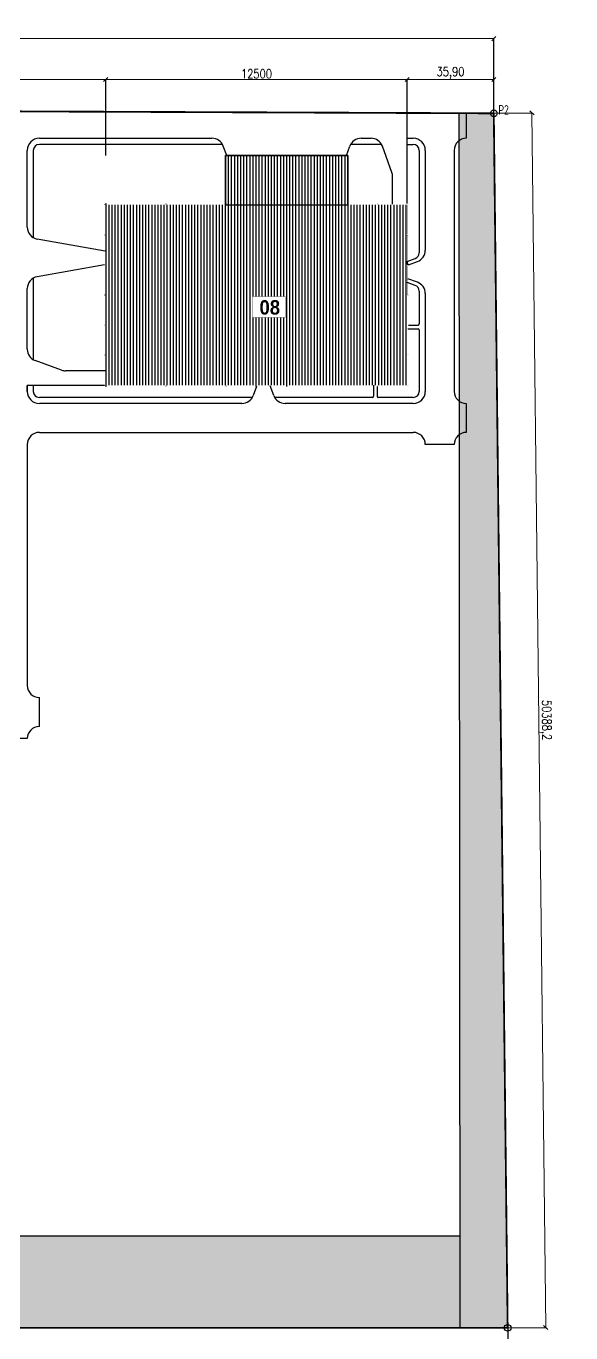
# Model space of a CAD drawing. Header units: millimetres. Extents: x 213327 to 525909, y -6334 to 157033.
# Drawn here: x 305933 to 328513, y 37137 to 91347 of the extents above; entities that cross this region are included whole.
import ezdxf

# ---------------------------------------------------------------- set-up
doc = ezdxf.new("R2010")
doc.units = ezdxf.units.MM
doc.linetypes.add('CONTINUO', pattern=[0])
for name, color, linetype in [('Arq-cota', 1, 'Continuous'), ('Arq-parede', 6, 'Continuous'), ('Arq-texto', 2, 'Continuous'), ('Existente', 3, 'Continuous'), ('Infra-ruas', 3, 'Continuous'), ('Topografia-limite-terreno', 1, 'Continuous'), ('Área_permeável', 1, 'Continuous')]:
    doc.layers.add(name, color=color, linetype=linetype)
doc.styles.add('BLACK', font='ariblk.ttf')
doc.styles.add('CONART2-5', font='ISOCP.SHX', dxfattribs={"height": 20})
doc.styles.add('ROMANS', font='ROMANS.SHX', dxfattribs={"width": 0.8})
doc.dimstyles.new('Carlos_50', dxfattribs={"dimtxt": 50, "dimasz": 20, "dimexe": 15, "dimexo": 30, "dimgap": 5, "dimtad": 1, "dimdec": 1, "dimrnd": 0.01, "dimzin": 12, "dimtxsty": 'ROMANS', "dimblk": 'OBLIQUE', "dimcen": 1, "dimdle": 2.5, "dimclrd": 256, "dimclre": 256, "dimclrt": 2, "dimadec": 1, "dimazin": 3, "dimtfac": 1, "dimtdec": 1, "dimtix": 1, "dimtmove": 2, "dimatfit": 0, "dimldrblk": 'OBLIQUE', "dimfxl": 1, "dimlwd": 9, "dimlwe": -1, "dimarcsym": 0})

# ---------------------------------------------------------------- blocks, each defined once
blk = doc.blocks.new('_Oblique')
at = {"color": 0, "linetype": 'ByBlock', "lineweight": -2}
blk.add_line((-0.5, -0.5), (0.5, 0.5), dxfattribs=at)
blk = doc.blocks.new('*D24')
at = {"layer": 'Arq-cota'}
for p, q in [((325351, 87730), (326910, 87748)), ((325924, 37345), (327483, 37363))]:
    blk.add_line(p, q, dxfattribs=at)
at = {"layer": 'Arq-cota', "lineweight": 9}
blk.add_line((326900, 87750), (327473, 37360), dxfattribs=at)
at = {"layer": 'Defpoints', "color": 0}
for p in [(325321, 87729), (325894, 37345), (327473, 37362)]:
    blk.add_point(p, dxfattribs=at)
at = {"layer": 'Arq-cota', "lineweight": 9, "xscale": 175, "yscale": 175, "zscale": 175}
for p, rotation in [((326900, 87747), 90.65151981482978), ((327473, 37362), 270.6515198148297)]:
    blk.add_blockref('_Oblique', p, dxfattribs=dict(at, rotation=rotation))
at = {"layer": 'Arq-cota', "color": 2, "insert": (327459, 62558), "char_height": 375, "attachment_point": 5, "rotation": 270.6515, "style": 'ROMANS'}
blk.add_mtext('50388,2', dxfattribs=at)
blk = doc.blocks.new('*D25')
at = {"layer": 'Arq-cota'}
for p, q in [((252850, 37315), (252850, 34115)), ((325894, 37315), (325894, 34115))]:
    blk.add_line(p, q, dxfattribs=at)
at = {"layer": 'Arq-cota', "lineweight": 9}
blk.add_line((325896, 34125), (252847, 34125), dxfattribs=at)
at = {"layer": 'Defpoints', "color": 0}
for p in [(252850, 37345), (325894, 37345), (252850, 34125)]:
    blk.add_point(p, dxfattribs=at)
at = {"layer": 'Arq-cota', "lineweight": 9, "xscale": 175, "yscale": 175, "zscale": 175}
for p, rotation in [((252850, 34125), 179.9999999765002), ((325894, 34125), 359.9999999765002)]:
    blk.add_blockref('_Oblique', p, dxfattribs=dict(at, rotation=rotation))
at = {"layer": 'Arq-cota', "color": 2, "insert": (289372, 34397), "char_height": 375, "attachment_point": 5, "rotation": 360, "style": 'ROMANS'}
blk.add_mtext('73043,8', dxfattribs=at)
blk = doc.blocks.new('*D27')
at = {"layer": 'Arq-cota', "lineweight": 9}
blk.add_line((309227, 89132), (321732, 89132), dxfattribs=at)
at = {"layer": 'Arq-cota'}
for p, q in [((309230, 85985), (309230, 89142)), ((321730, 84023), (321730, 89142))]:
    blk.add_line(p, q, dxfattribs=at)
at = {"layer": 'Defpoints', "color": 0}
for p in [(321730, 89132), (309230, 85955), (321730, 83993)]:
    blk.add_point(p, dxfattribs=at)
at = {"layer": 'Arq-cota', "lineweight": 9, "xscale": 175, "yscale": 175, "zscale": 175, "rotation": 180}
blk.add_blockref('_Oblique', (309230, 89132), dxfattribs=at)
at = {"layer": 'Arq-cota', "lineweight": 9, "xscale": 175, "yscale": 175, "zscale": 175}
blk.add_blockref('_Oblique', (321730, 89132), dxfattribs=at)
at = {"layer": 'Arq-cota', "color": 2, "insert": (315480, 89369), "char_height": 375, "attachment_point": 5, "style": 'ROMANS'}
blk.add_mtext('12500', dxfattribs=at)
blk = doc.blocks.new('*D28')
at = {"layer": 'Arq-cota', "lineweight": 9}
blk.add_line((321727, 89132), (325321, 89132), dxfattribs=at)
at = {"layer": 'Arq-cota'}
for p, q in [((321730, 84023), (321730, 89142)), ((325319, 87760), (325319, 89142))]:
    blk.add_line(p, q, dxfattribs=at)
at = {"layer": 'Defpoints', "color": 0}
for p in [(325319, 89132), (325319, 87730), (321730, 83993)]:
    blk.add_point(p, dxfattribs=at)
at = {"layer": 'Arq-cota', "lineweight": 9, "xscale": 175, "yscale": 175, "zscale": 175, "rotation": 180}
blk.add_blockref('_Oblique', (321730, 89132), dxfattribs=at)
at = {"layer": 'Arq-cota', "lineweight": 9, "xscale": 175, "yscale": 175, "zscale": 175}
blk.add_blockref('_Oblique', (325319, 89132), dxfattribs=at)
at = {"layer": 'Arq-cota', "color": 2, "insert": (323524, 89405), "char_height": 375, "attachment_point": 5, "style": 'ROMANS'}
blk.add_mtext('35,90', dxfattribs=at)
blk = doc.blocks.new('*D30')
at = {"layer": 'Arq-cota', "lineweight": 9}
blk.add_line((237130, 90828), (325323, 90828), dxfattribs=at)
at = {"layer": 'Arq-cota'}
for p, q in [((237133, 88119), (237133, 90838)), ((325321, 87759), (325321, 90838))]:
    blk.add_line(p, q, dxfattribs=at)
at = {"layer": 'Defpoints', "color": 0}
for p in [(325321, 90828), (237133, 88089), (325321, 87729)]:
    blk.add_point(p, dxfattribs=at)
at = {"layer": 'Arq-cota', "lineweight": 9, "xscale": 175, "yscale": 175, "zscale": 175, "rotation": 180}
blk.add_blockref('_Oblique', (237133, 90828), dxfattribs=at)
at = {"layer": 'Arq-cota', "lineweight": 9, "xscale": 175, "yscale": 175, "zscale": 175}
blk.add_blockref('_Oblique', (325321, 90828), dxfattribs=at)
at = {"layer": 'Arq-cota', "color": 2, "insert": (281227, 91101), "char_height": 375, "attachment_point": 5, "style": 'ROMANS'}
blk.add_mtext('881,44', dxfattribs=at)
blk = doc.blocks.new('*D33')
at = {"layer": 'Arq-cota', "lineweight": 9}
blk.add_line((296360, 89132), (309232, 89132), dxfattribs=at)
at = {"layer": 'Arq-cota'}
for p, q in [((296362, 82188), (296362, 89142)), ((309230, 86015), (309230, 89142))]:
    blk.add_line(p, q, dxfattribs=at)
at = {"layer": 'Defpoints', "color": 0}
for p in [(309230, 89132), (309230, 85985), (296362, 82158)]:
    blk.add_point(p, dxfattribs=at)
at = {"layer": 'Arq-cota', "lineweight": 9, "xscale": 175, "yscale": 175, "zscale": 175, "rotation": 180}
blk.add_blockref('_Oblique', (296362, 89132), dxfattribs=at)
at = {"layer": 'Arq-cota', "lineweight": 9, "xscale": 175, "yscale": 175, "zscale": 175}
blk.add_blockref('_Oblique', (309230, 89132), dxfattribs=at)
at = {"layer": 'Arq-cota', "color": 2, "insert": (302796, 89405), "char_height": 375, "attachment_point": 5, "style": 'ROMANS'}
blk.add_mtext('12867,8', dxfattribs=at)

msp = doc.modelspace()

# ---------------------------------------------------------------- hatches: boundary and pattern name
at = {"layer": 'Existente'}
h = msp.add_hatch(dxfattribs=at)
h.set_pattern_fill('ANSI31', color=256, scale=40, angle=45, style=0)
h.paths.add_polyline_path([(316709.88, 83992.9), (316749.88, 83992.9), (316749.88, 83939.9), (317339.88, 83939.9), (317339.88, 83962.9), (317369.88, 83962.9), (317369.88, 83939.9), (317959.88, 83939.9), (317959.88, 83992.9), (317999.88, 83992.9), (317999.88, 83939.9), (319209.88, 83939.9), (319209.88, 83992.9), (319249.88, 83992.9), (319249.88, 83939.9), (319263.88, 83939.9), (319263.88, 85975.9), (314195.88, 85975.9), (314195.88, 83939.9), (314209.88, 83939.9), (314209.88, 83992.9), (314249.88, 83992.9), (314249.88, 83939.9), (314649.88, 83939.9), (314649.88, 83962.9), (314679.88, 83962.9), (314679.88, 83939.9), (315459.88, 83939.9), (315459.88, 83992.9), (315499.88, 83992.9), (315499.88, 83939.9), (316709.88, 83939.9)])
h = msp.add_hatch(dxfattribs=at)
h.set_pattern_fill('ANSI31', color=256, scale=40, angle=45, style=0)
h.paths.add_polyline_path([(321726.88, 80882.9), (321726.88, 81422.9), (321779.88, 81422.9), (321779.88, 81462.9), (321726.88, 81462.9), (321726.88, 82672.9), (321779.88, 82672.9), (321779.88, 82712.9), (321726.88, 82712.9), (321726.88, 83922.9), (321779.88, 83922.9), (321779.88, 83962.9), (321749.88, 83962.9), (321749.88, 83992.9), (321709.88, 83992.9), (321709.88, 83939.9), (321139.88, 83939.9), (321139.88, 83962.9), (321109.88, 83962.9), (321109.88, 83939.9), (320499.88, 83939.9), (320499.88, 83992.9), (320459.88, 83992.9), (320459.88, 83939.9), (319249.88, 83939.9), (319249.88, 83992.9), (319209.88, 83992.9), (319209.88, 83939.9), (317999.88, 83939.9), (317999.88, 83992.9), (317959.88, 83992.9), (317959.88, 83939.9), (317369.88, 83939.9), (317369.88, 83962.9), (317339.88, 83962.9), (317339.88, 83939.9), (316749.88, 83939.9), (316749.88, 83992.9), (316709.88, 83992.9), (316709.88, 83939.9), (315499.88, 83939.9), (315499.88, 83992.9), (315459.88, 83992.9), (315459.88, 83939.9), (314679.88, 83939.9), (314679.88, 83962.9), (314649.88, 83962.9), (314649.88, 83939.9), (314249.88, 83939.9), (314249.88, 83992.9), (314209.88, 83992.9), (314209.88, 83939.9), (312999.88, 83939.9), (312999.88, 83992.9), (312959.88, 83992.9), (312959.88, 83939.9), (311749.88, 83939.9), (311749.88, 83992.9), (311709.88, 83992.9), (311709.88, 83939.9), (310499.88, 83939.9), (310499.88, 83992.9), (310459.88, 83992.9), (310459.88, 83939.9), (309249.88, 83939.9), (309249.88, 83992.9), (309209.88, 83992.9), (309209.88, 83962.9), (309179.88, 83962.9), (309179.88, 83922.9), (309232.88, 83922.9), (309232.88, 82712.9), (309179.88, 82712.9), (309179.88, 82672.9), (309232.88, 82672.9), (309232.88, 82032.9), (309209.88, 82032.9), (309209.88, 82002.9), (309232.88, 82002.9), (309232.88, 81462.9), (309179.88, 81462.9), (309179.88, 81422.9), (309232.88, 81422.9), (309232.88, 80212.9), (309179.88, 80212.9), (309179.88, 80172.9), (309232.88, 80172.9), (309232.88, 78962.9), (309179.88, 78962.9), (309179.88, 78922.9), (309232.88, 78922.9), (309232.88, 77712.9), (309179.88, 77712.9), (309179.88, 77672.9), (309232.88, 77672.9), (309232.88, 77062.9), (309209.88, 77062.9), (309209.88, 77032.9), (309224.88, 77032.9), (309224.88, 76462.9), (309179.88, 76462.9), (309179.88, 76422.9), (309209.88, 76422.9), (309209.88, 76392.9), (309249.88, 76392.9), (309249.88, 76445.9), (310459.88, 76445.9), (310459.88, 76392.9), (310499.88, 76392.9), (310499.88, 76445.9), (311709.88, 76445.9), (311709.88, 76392.9), (311749.88, 76392.9), (311749.88, 76445.9), (312959.88, 76445.9), (312959.88, 76392.9), (312999.88, 76392.9), (312999.88, 76445.9), (314209.88, 76445.9), (314209.88, 76392.9), (314249.88, 76392.9), (314249.88, 76445.9), (315459.88, 76445.9), (315459.88, 76392.9), (315499.88, 76392.9), (315499.88, 76445.9), (316039.88, 76445.9), (316039.88, 76422.9), (316069.88, 76422.9), (316069.88, 76445.9), (316709.88, 76445.9), (316709.88, 76392.9), (316749.88, 76392.9), (316749.88, 76445.9), (317959.88, 76445.9), (317959.88, 76392.9), (317999.88, 76392.9), (317999.88, 76445.9), (319209.88, 76445.9), (319209.88, 76392.9), (319249.88, 76392.9), (319249.88, 76445.9), (320459.88, 76445.9), (320459.88, 76392.9), (320499.88, 76392.9), (320499.88, 76445.9), (321709.88, 76445.9), (321709.88, 76392.9), (321749.88, 76392.9), (321749.88, 76422.9), (321779.88, 76422.9), (321779.88, 76462.9), (321749.88, 76462.9), (321749.88, 77672.9), (321779.88, 77672.9), (321779.88, 77712.9), (321749.88, 77712.9), (321749.88, 78922.9), (321779.88, 78922.9), (321779.88, 78962.9), (321749.88, 78962.9), (321749.88, 80172.9), (321779.88, 80172.9), (321779.88, 80212.9), (321726.88, 80212.9), (321726.88, 80852.9), (321749.88, 80852.9), (321749.88, 80882.9)])
h.paths.add_polyline_path([(351794.7, 68365.97), (358334.16, 68365.97), (358334.16, 70523.84), (351794.7, 70523.84)])
h.paths.add_polyline_path([(315331.04, 80128.98), (316664.36, 80128.98), (316664.36, 79264.9), (315331.04, 79264.9)], flags=16)
h.paths.add_polyline_path([(315433, 79168.23), (315433, 80188.65), (316672.88, 80188.65), (316672.88, 79168.23)], flags=24)
at = {"layer": 'Área_permeável'}
h = msp.add_hatch(dxfattribs=at)
h.set_pattern_fill('GRASS', color=3, scale=10, style=0)
h.set_pattern_definition([(90, (0, 0), (-179.605, 179.605), [47.625, -311.585]), (45, (0, 0), (-179.60512, 179.60512), [47.625, -206.375]), (135, (0, 0), (-179.60512, -179.60512), [47.625, -206.375])])
h.paths.add_polyline_path([(323929.88, 37344.54), (323878.54, 87735.38), (325320.65, 87729.49), (325893.61, 37344.54)])
h = msp.add_hatch(dxfattribs=at)
h.set_pattern_fill('GRASS', color=3, scale=10, style=0)
h.set_pattern_definition([(90, (212074.18, -13372), (-179.605, 179.605), [47.625, -311.585]), (45, (212074.18, -13372), (-179.6051, 179.6051), [47.625, -206.375]), (135, (212074.18, -13372), (-179.6051, -179.6051), [47.625, -206.375])])
h.paths.add_polyline_path([(323929.88, 37344.54), (323926.01, 41144.54), (264043.07, 41144.54), (264072.6, 37345.18)])

# ---------------------------------------------------------------- linework, layer by layer
at = {"layer": 'Arq-cota', "const_width": 13.5}
msp.add_lwpolyline([(315331.04, 80128.98), (316664.36, 80128.98), (316664.36, 79264.9), (315331.04, 79264.9)], close=True, dxfattribs=at)
at = {"layer": 'Arq-cota', "color": 6}
for centre in [(325320.65, 87729.49, -38.9), (325893.61, 37344.54)]:
    msp.add_circle(centre, 139.44, dxfattribs=at)
at = {"layer": 'Arq-parede', "color": 251}
msp.add_line((319263.88, 85975.9, 0), (319263.88, 83939.9, 0), dxfattribs=at)
at = {"layer": 'Existente', "elevation": 0}
msp.add_lwpolyline([(314195.88, 83939.9), (314195.88, 85975.9), (319263.88, 85975.9), (319263.88, 83939.9)], dxfattribs=at)
at = {"layer": 'Existente', "const_width": 5, "elevation": 0}
msp.add_lwpolyline([(309209.88, 83992.9), (309249.88, 83992.9), (309249.88, 83939.9), (310459.88, 83939.9), (310459.88, 83992.9), (310499.88, 83992.9), (310499.88, 83939.9), (311709.88, 83939.9), (311709.88, 83992.9), (311749.88, 83992.9), (311749.88, 83939.9), (312959.88, 83939.9), (312959.88, 83992.9), (312999.88, 83992.9), (312999.88, 83939.9), (314209.88, 83939.9), (314209.88, 83992.9), (314249.88, 83992.9), (314249.88, 83939.9), (314649.88, 83939.9), (314649.88, 83962.9), (314679.88, 83962.9), (314679.88, 83939.9), (315459.88, 83939.9), (315459.88, 83992.9), (315499.88, 83992.9), (315499.88, 83939.9), (316709.88, 83939.9), (316709.88, 83992.9), (316749.88, 83992.9), (316749.88, 83939.9), (317339.88, 83939.9), (317339.88, 83962.9), (317369.88, 83962.9), (317369.88, 83939.9), (317959.88, 83939.9), (317959.88, 83992.9), (317999.88, 83992.9), (317999.88, 83939.9), (319209.88, 83939.9), (319209.88, 83992.9), (319249.88, 83992.9), (319249.88, 83939.9), (320459.88, 83939.9), (320459.88, 83992.9), (320499.88, 83992.9), (320499.88, 83939.9), (321109.88, 83939.9), (321109.88, 83962.9), (321139.88, 83962.9), (321139.88, 83939.9), (321709.88, 83939.9), (321709.88, 83992.9), (321749.88, 83992.9), (321749.88, 83962.9), (321779.88, 83962.9), (321779.88, 83922.9), (321726.88, 83922.9), (321726.88, 82712.9), (321779.88, 82712.9), (321779.88, 82672.9), (321726.88, 82672.9), (321726.88, 81462.9), (321779.88, 81462.9), (321779.88, 81422.9), (321726.88, 81422.9), (321726.88, 80882.9), (321749.88, 80882.9), (321749.88, 80852.9), (321726.88, 80852.9), (321726.88, 80212.9), (321779.88, 80212.9), (321779.88, 80172.9), (321749.88, 80172.9), (321749.88, 78962.9), (321779.88, 78962.9), (321779.88, 78922.9), (321749.88, 78922.9), (321749.88, 77712.9), (321779.88, 77712.9), (321779.88, 77672.9), (321749.88, 77672.9), (321749.88, 76462.9), (321779.88, 76462.9), (321779.88, 76422.9), (321749.88, 76422.9), (321749.88, 76392.9), (321709.88, 76392.9), (321709.88, 76445.9), (320499.88, 76445.9), (320499.88, 76392.9), (320459.88, 76392.9), (320459.88, 76445.9), (319249.88, 76445.9), (319249.88, 76392.9), (319209.88, 76392.9), (319209.88, 76445.9), (317999.88, 76445.9), (317999.88, 76392.9), (317959.88, 76392.9), (317959.88, 76445.9), (316749.88, 76445.9), (316749.88, 76392.9), (316709.88, 76392.9), (316709.88, 76445.9), (316069.88, 76445.9), (316069.88, 76422.9), (316039.88, 76422.9), (316039.88, 76445.9), (315499.88, 76445.9), (315499.88, 76392.9), (315459.88, 76392.9), (315459.88, 76445.9), (314249.88, 76445.9), (314249.88, 76392.9), (314209.88, 76392.9), (314209.88, 76445.9), (312999.88, 76445.9), (312999.88, 76392.9), (312959.88, 76392.9), (312959.88, 76445.9), (311749.88, 76445.9), (311749.88, 76392.9), (311709.88, 76392.9), (311709.88, 76445.9), (310499.88, 76445.9), (310499.88, 76392.9), (310459.88, 76392.9), (310459.88, 76445.9), (309249.88, 76445.9), (309249.88, 76392.9), (309209.88, 76392.9), (309209.88, 76422.9), (309179.88, 76422.9), (309179.88, 76462.9), (309224.88, 76462.9), (309224.88, 77032.9), (309209.88, 77032.9), (309209.88, 77062.9), (309232.88, 77062.9), (309232.88, 77672.9), (309179.88, 77672.9), (309179.88, 77712.9), (309232.88, 77712.9), (309232.88, 78922.9), (309179.88, 78922.9), (309179.88, 78962.9), (309232.88, 78962.9), (309232.88, 80172.9), (309179.88, 80172.9), (309179.88, 80212.9), (309232.88, 80212.9), (309232.88, 81422.9), (309179.88, 81422.9), (309179.88, 81462.9), (309232.88, 81462.9), (309232.88, 82002.9), (309209.88, 82002.9), (309209.88, 82032.9), (309232.88, 82032.9), (309232.88, 82672.9), (309179.88, 82672.9), (309179.88, 82712.9), (309232.88, 82712.9), (309232.88, 83922.9), (309179.88, 83922.9), (309179.88, 83962.9), (309209.88, 83962.9), (309209.88, 83992.9)], dxfattribs=at)
at = {"layer": 'Infra-ruas', "color": 2}
for p, q in [((269379.88, 87957.64, 0), (324179.88, 87734.15, 0)), ((324179.88, 87734.15, 0), (324179.88, 86692.9, 0)), ((306479.88, 86692.9, 0), (313636.61, 86692.9, 0)), ((314069.62, 86442.9, 0), (306479.88, 86442.9, 0)), ((314247.68, 85975.9, 0), (314106.45, 86363.91, 0)), ((319212.09, 85975.9, 0), (319353.32, 86363.91, 0)), ((320661.84, 86442.9, 0), (319390.15, 86442.9, 0)), ((319823.16, 86692.9, 0), (320236.81, 86692.84, 0)), ((321094.73, 85275.75, 0), (320698.67, 86363.91, 0)), ((321729.85, 86442.61, 0), (321729.88, 86692.61, 0)), ((321729.85, 86442.61, 0), (321980.71, 86442.57, 0)), ((321729.88, 83992.9, 0), (321729.88, 86692.9, 0)), ((321729.88, 86692.61, 0), (321980.75, 86692.57, 0)), ((305979.88, 83006.99, 0), (305979.88, 86192.9, 0)), ((306229.88, 86192.9, 0), (306229.88, 82573.98, 0)), ((322229.88, 86192.9, 0), (322229.88, 81941.37, 0)), ((322479.88, 86192.9, 0), (322479.88, 82047.79, 0)), ((323679.88, 86192.9, 0), (323679.88, 76192.9, 0)), ((321124.88, 83962.9, 0), (321124.88, 85104.74, 0)), ((309209.88, 82017.9, 0), (306393.06, 82514.58, 0)), ((309179.88, 81442.9, 0), (306393.06, 80951.51, 0)), ((321726.88, 81583.24, 0), (322065.39, 81706.44, 0)), ((321726.88, 81583.24, 0), (321726.88, 81465.5, 0)), ((321726.88, 81465.5, 0), (321782.33, 81465.5, 0)), ((321779.88, 81442.9, 0), (322150.89, 81577.94, 0)), ((321782.33, 81465.5, 0), (321779.88, 81442.9, 0)), ((306229.88, 80892.12, 0), (306229.88, 77510.95, 0)), ((322150.89, 80721.95, 0), (321749.88, 80867.9, 0)), ((305979.88, 77943.96, 0), (305979.88, 80459.11, 0)), ((322065.39, 80593.44, 0), (321726.88, 80716.65, 0)), ((322229.88, 80358.52, 0), (322229.88, 78992.9, 0)), ((322479.88, 80252.1, 0), (322479.88, 76192.9, 0)), ((321749.88, 78792.9, 0), (322179.88, 78792.9, 0)), ((321779.88, 78942.9, 0), (322179.88, 78942.9, 0)), ((322229.88, 78742.9, 0), (322229.88, 76192.9, 0)), ((307397.04, 77078.06, 0), (306308.87, 77474.12, 0)), ((309209.88, 77047.9, 0), (307568.05, 77047.9, 0)), ((305979.88, 76192.9, 0), (305979.88, 76442.9, 0)), ((309179.88, 76442.9, 0), (305979.88, 76442.9, 0)), ((305980.18, 76442.9, 0), (305980.22, 76192.04, 0)), ((306230.18, 76442.94, 0), (306230.22, 76192.08, 0)), ((320329.88, 76445.9, 0), (320329.88, 75992.9, 0)), ((315308.01, 75942.9, 0), (306479.88, 75942.9, 0)), ((315479.88, 76392.9, 0), (315344.85, 76021.89, 0)), ((316200.84, 76021.89, 0), (316054.88, 76422.9, 0)), ((320279.88, 75942.9, 0), (316237.67, 75942.9, 0)), ((320479.88, 76392.9, 0), (320479.88, 75992.9, 0)), ((321979.88, 75942.9, 0), (320529.88, 75942.9, 0)), ((314875, 75692.9, 0), (306479.88, 75692.9, 0)), ((321979.88, 75692.9, 0), (316670.69, 75692.9, 0)), ((324179.88, 75692.9, 0), (324179.88, 74492.9, 0)), ((306479.88, 74492.9, 0), (321979.88, 74492.9, 0)), ((305979.88, 73992.9, 0), (305979.88, 63992.9, 0)), ((323679.88, 73992.9, 0), (322479.88, 73992.9, 0)), ((306479.88, 62292.9, 0), (306479.88, 63492.9, 0)), ((305979.88, 61792.9, 0), (304529.88, 61792.9, 0))]:
    msp.add_line(p, q, dxfattribs=at)
at = {"layer": 'Infra-ruas', "elevation": 0}
msp.add_lwpolyline([(319263.88, 85975.9), (314195.88, 85975.9), (314195.88, 83939.9), (319263.88, 83939.9)], close=True, dxfattribs=at)
at = {"layer": 'Infra-ruas'}
msp.add_lwpolyline([(264043.07, 41144.8), (264081.04, 37344.54), (323929.88, 37344.54), (323926.01, 41144.54), (269056.31, 41144.54), (264043.07, 41144.54)], dxfattribs=at)
at = {"layer": 'Infra-ruas', "color": 2}
for centre, radius, start, end in [((306479.88, 86192.9, 0), 500, 90, 180), ((306479.88, 86192.9, 0), 250, 90, 180), ((313636.61, 86192.9, 0), 500, 20, 90), ((319823.16, 86192.9, 0), 500, 90, 160), ((320228.82, 86192.9, 0), 500, 20, 90), ((321979.88, 86192.9, 0), 500, 0, 90), ((321979.88, 86192.9, 0), 250, 0, 90), ((324179.88, 86192.9, 0), 500, 90, 180), ((320624.88, 85104.74, 0), 500, 0, 20), ((306479.88, 83006.99, 0), 500, 180, 260), ((321979.88, 81941.37, 0), 250, 290, 0), ((321979.88, 82047.79, 0), 500, 290, 0), ((306479.88, 80459.11, 0), 500, 100, 180), ((321979.88, 80358.52, 0), 250, 0, 70), ((321979.88, 80252.1, 0), 500, 0, 70), ((322179.88, 78992.9, 0), 50, 270, 0), ((322179.88, 78742.9, 0), 50, 0, 90), ((306479.88, 77943.96, 0), 500, 180, 250), ((307568.05, 77547.9, 0), 500, 250, 270), ((306479.88, 76192.9, 0), 500, 180, 270), ((306479.88, 76192.9, 0), 250, 180, 270), ((314875, 76192.9, 0), 500, 270, 340), ((316670.69, 76192.9, 0), 500, 200, 270), ((320279.88, 75992.9, 0), 50, 270, 0), ((320529.88, 75992.9, 0), 50, 180, 270), ((321979.88, 76192.9, 0), 500, 270, 0), ((321979.88, 76192.9, 0), 250, 270, 0), ((324179.88, 76192.9, 0), 500, 180, 270), ((306479.88, 73992.9, 0), 500, 90, 180), ((321979.88, 73992.9, 0), 500, 0, 90), ((324179.88, 73992.9, 0), 500, 90, 180), ((306479.88, 63992.9, 0), 500, 180, 270), ((306479.88, 61792.9, 0), 500, 90, 180)]:
    msp.add_arc(centre, radius, start, end, dxfattribs=at)
at = {"layer": 'Topografia-limite-terreno', "color": 5, "linetype": 'CONTINUO', "const_width": 75}
for points in [[(325318.93, 87729.5), (325893.61, 37344.54), (252849.85, 37344.54), (252702.07, 40060.84), (251994.22, 46203.38), (251452.78, 49403.96), (249570.63, 55605.21), (237132.98, 88089.07)], [(325320.65, 87729.49), (237133.19, 88089.15)]]:
    msp.add_lwpolyline(points, dxfattribs=at)
at = {"layer": 'Área_permeável', "color": 3}
msp.add_lwpolyline([(323929.88, 37344.54), (323878.54, 87735.38), (325320.65, 87729.49), (325893.61, 37344.54), (323929.88, 37344.54)], dxfattribs=at)

# ---------------------------------------------------------------- texts
at = {"layer": 'Arq-cota', "style": 'CONART2-5', "width": 0.8}
msp.add_text('P2', height=400, dxfattribs=at).set_placement((325509.47, 87671.19))
at = {"layer": 'Arq-texto', "style": 'BLACK', "width": 0.8}
msp.add_text('08', height=600, dxfattribs=at).set_placement((315605.61, 79378.44, 0))

# ---------------------------------------------------------------- dimensions: what is measured, and where the dimension line sits
at = {"layer": 'Arq-cota'}
for base, p1, p2, text, picture, middle in [((325320.65, 90827.99), (237132.98, 88089.07), (325320.65, 87729.49), '881,44', '*D30', (281226.82, 91100.65)), ((325318.93, 89131.97), (321729.88, 83992.9, 0), (325318.93, 87729.5), '35,90', '*D28', (323524.41, 89404.63))]:
    dim = msp.add_linear_dim(base=base, p1=p1, p2=p2, text=text, dimstyle='Carlos_50', override={"dimtxt": 375, "dimasz": 175, "dimexe": 10, "dimgap": 50}, dxfattribs=at)
    dim.commit()
    dim.dimension.update_dxf_attribs({"geometry": picture, "text_midpoint": middle})
for base, p1, p2, picture, middle in [((309229.88, 89131.97), (296362.07, 82158.41), (309229.88, 85985.4), '*D33', (302795.97, 89404.63)), ((321729.88, 89131.97), (309229.88, 85955.4, 0), (321729.88, 83992.9, 0), '*D27', (315479.88, 89369.47))]:
    dim = msp.add_linear_dim(base=base, p1=p1, p2=p2, dimstyle='Carlos_50', override={"dimtxt": 375, "dimasz": 175, "dimexe": 10, "dimgap": 50}, dxfattribs=at)
    dim.commit()
    dim.dimension.update_dxf_attribs({"geometry": picture, "text_midpoint": middle})
for p1, p2, distance, picture, middle in [((325320.65, 87729.49), (325893.61, 37344.54), 1579.57, '*D24', (327459.24, 62558.08)), ((325893.61, 37344.54), (252849.85, 37344.54), 3219.9, '*D25', (289371.73, 34397.29))]:
    dim = msp.add_aligned_dim(p1=p1, p2=p2, distance=distance, dimstyle='Carlos_50', override={"dimtxt": 375, "dimasz": 175, "dimexe": 10, "dimgap": 50}, dxfattribs=at)
    dim.commit()
    dim.dimension.update_dxf_attribs({"geometry": picture, "text_midpoint": middle})

doc.saveas('drawing.dxf')
